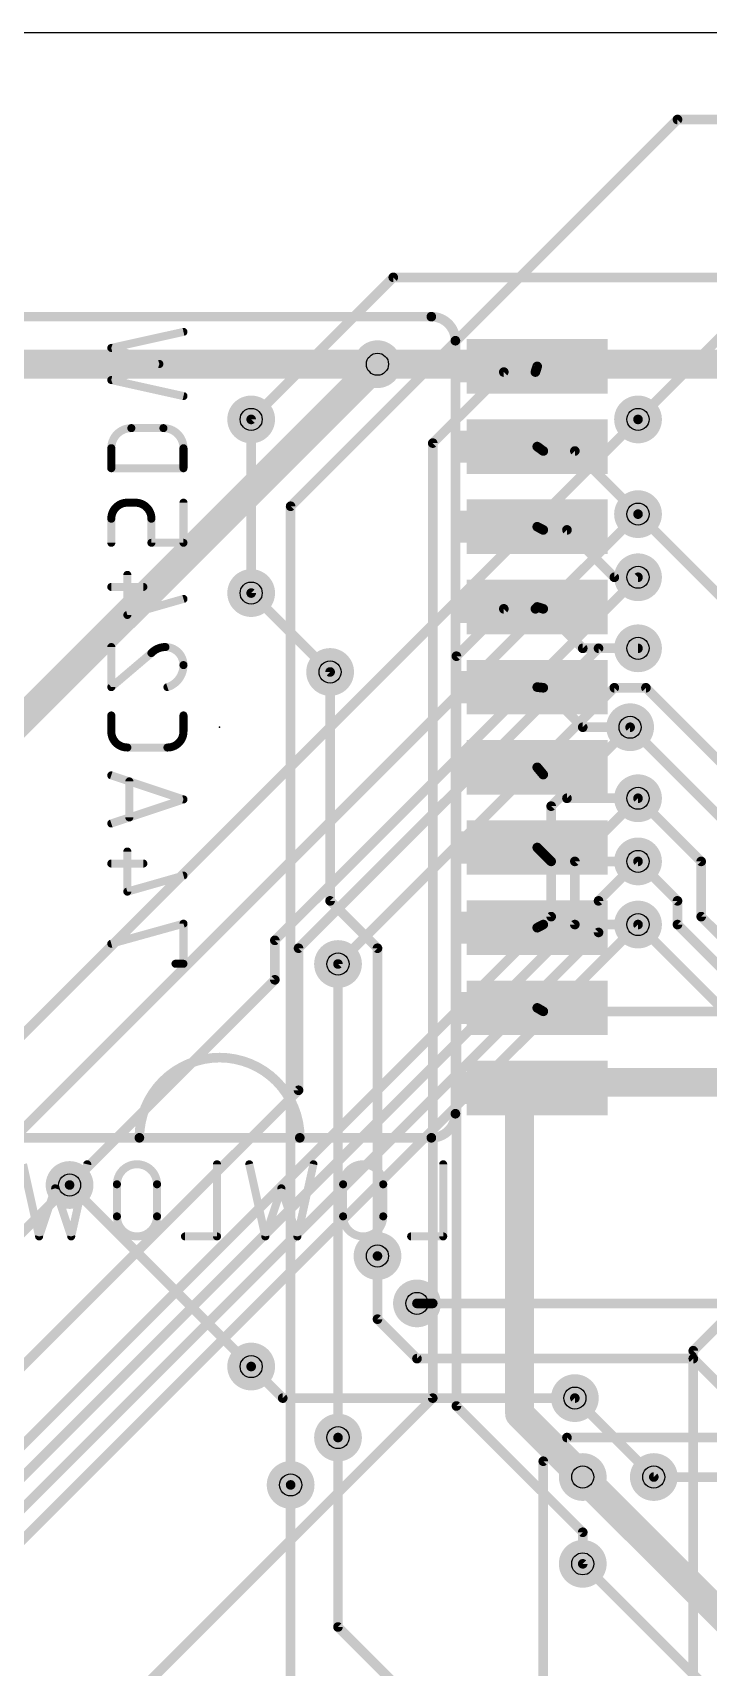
# Model space of a CAD drawing. Extents: x 0 to 200, y 0 to 49.
# Drawn here: x 56.04 to 66.74, y 22.11 to 48 of the extents above; entities that cross this region are included whole.
import ezdxf

# ---------------------------------------------------------------- set-up
doc = ezdxf.new("R2010")
doc.units = 0
for name, color, linetype in [('1', 12, 'CONTINUOUS'), ('16', 132, 'CONTINUOUS'), ('18', 110, 'CONTINUOUS'), ('20', 31, 'CONTINUOUS'), ('22', 253, 'CONTINUOUS'), ('24', 53, 'CONTINUOUS'), ('26', 253, 'CONTINUOUS'), ('28', 253, 'CONTINUOUS'), ('30', 253, 'CONTINUOUS'), ('32', 253, 'CONTINUOUS'), ('44', 253, 'CONTINUOUS'), ('52', 253, 'CONTINUOUS')]:
    doc.layers.add(name, color=color, linetype=linetype)

# ---------------------------------------------------------------- blocks, each defined once
blk = doc.blocks.new('RECT')
blk.add_solid([(-0.5, -0.5), (0.5, -0.5), (-0.5, 0.5), (0.5, 0.5)])
blk = doc.blocks.new('ROUNDV')
at = {"const_width": 0.5}
blk.add_lwpolyline([(0, -0.25, 1), (0, 0.25, 1), (0, -0.25)], format="xyb", dxfattribs=at)

msp = doc.modelspace()

# ---------------------------------------------------------------- linework, layer by layer
at = {"layer": '1'}
for points, const_width in [([(59.5, 41.875), (61.75, 44.125)], 0.1524), ([(61.75, 44.125), (82.75, 44.125)], 0.1524), ([(61.5, 42.75), (45.625, 26.875)], 0.4572), ([(80.625, 42.75), (61.5, 42.75)], 0.4572), ([(55.625, 31.875), (65.625, 41.875)], 0.1524), ([(65.625, 40.375), (42, 16.75)], 0.1524), ([(65.625, 39.375), (59.875, 33.625)], 0.1524), ([(60.75, 37.875), (59.5, 39.125)], 0.1524), ([(65, 38.25), (60.25, 33.5)], 0.1524), ([(65.625, 38.25), (65, 38.25)], 0.1524), ([(60.875, 33.25), (65.25, 37.625)], 0.1524), ([(65.25, 37.625), (65.75, 37.625)], 0.1524), ([(65.75, 37.625), (67.875, 35.5)], 0.1524), ([(65.5, 37), (64.25, 35.75)], 0.1524), ([(65.5, 37), (67, 35.5)], 0.1524), ([(64.25, 35.75), (64.25, 34)], 0.1524), ([(65.625, 35.875), (64.625, 34.875)], 0.1524), ([(65.625, 35.875), (66.625, 34.875)], 0.1524), ([(64.625, 34.875), (64.625, 33.875)], 0.1524), ([(65.625, 34.875), (65, 34.25)], 0.1524), ([(65.625, 34.875), (66.25, 34.25)], 0.1524), ([(66.625, 34.875), (66.625, 34)], 0.1524), ([(65, 34.25), (65, 33.75)], 0.1524), ([(66.25, 34.25), (66.25, 33.875)], 0.1524), ([(64.25, 34), (42.375, 12.125)], 0.1524), ([(64.625, 33.875), (46.875, 16.125)], 0.1524), ([(65.625, 33.875), (47.625, 15.875)], 0.1524), ([(65.625, 33.875), (70.875, 28.625)], 0.1524), ([(66.25, 33.875), (70.875, 29.25)], 0.1524), ([(66.625, 34), (69.5, 31.125)], 0.1524), ([(65, 33.75), (47.25, 16)], 0.1524), ([(59.875, 33.625), (59.875, 33)], 0.1524), ([(60.25, 33.5), (60.25, 31.25)], 0.1524), ([(59.875, 33), (56.625, 29.75)], 0.1524), ([(60.25, 31.25), (42.375, 13.375)], 0.1524), ([(56.625, 29.75), (42.375, 15.5)], 0.1524), ([(61.5, 27.625), (61.5, 28.625)], 0.1524), ([(62.125, 27), (61.5, 27.625)], 0.1524), ([(62.125, 27.875), (75.375, 27.875)], 0.1524), ([(59.5, 26.875), (60, 26.375)], 0.1524), ([(66.5, 27), (62.125, 27)], 0.1524), ([(67.125, 26.375), (66.5, 27)], 0.1524), ([(60, 26.375), (64.625, 26.375)], 0.1524), ([(60.875, 22.75), (60.875, 25.75)], 0.1524), ([(64.5, 25.75), (64.125, 25.375)], 0.1524), ([(67.75, 25.75), (64.5, 25.75)], 0.1524), ([(64.125, 25.375), (64.125, 20.875)], 0.1524), ([(64.75, 25.125), (67.375, 22.5)], 0.4572), ([(65.875, 25.125), (67.625, 25.125)], 0.1524), ([(60.125, 17.625), (60.125, 25)], 0.1524), ([(64.75, 23.75), (68.875, 19.625)], 0.1524), ([(67.5, 16.125), (60.875, 22.75)], 0.1524)]:
    msp.add_lwpolyline(points, dxfattribs=dict(at, const_width=const_width))
for points, const_width in [([(61.75, 44.1631, 1), (61.75, 44.0869)], 0.0762), ([(61.7769, 44.0981, 1), (61.7231, 44.1519)], 0.0762), ([(61.5, 42.8643, 1), (61.5, 42.6357)], 0.2286), ([(61.5808, 42.6692, 1), (61.4192, 42.8308)], 0.2286), ([(59.4731, 41.9019, 1), (59.5269, 41.8481)], 0.0762), ([(65.6519, 41.8481, 1), (65.5981, 41.9019)], 0.0762), ([(65.6519, 40.3481, 1), (65.5981, 40.4019)], 0.0762), ([(65.6519, 39.3481, 1), (65.5981, 39.4019)], 0.0762), ([(59.5269, 39.1519, 1), (59.4731, 39.0981)], 0.0762), ([(65, 38.2881, 1), (65, 38.2119)], 0.0762), ([(65.0269, 38.2231, 1), (64.9731, 38.2769)], 0.0762), ([(65.625, 38.2119, 1), (65.625, 38.2881)], 0.0762), ([(60.7231, 37.8481, 1), (60.7769, 37.9019)], 0.0762), ([(65.25, 37.6631, 1), (65.25, 37.5869)], 0.0762), ([(65.2769, 37.5981, 1), (65.2231, 37.6519)], 0.0762), ([(65.7769, 37.6519, 1), (65.7231, 37.5981)], 0.0762), ([(65.75, 37.5869, 1), (65.75, 37.6631)], 0.0762), ([(65.5269, 37.0269, 1), (65.4731, 36.9731)], 0.0762), ([(65.5269, 36.9731, 1), (65.4731, 37.0269)], 0.0762), ([(64.2881, 35.75, 1), (64.2119, 35.75)], 0.0762), ([(64.2231, 35.7769, 1), (64.2769, 35.7231)], 0.0762), ([(65.6519, 35.9019, 1), (65.5981, 35.8481)], 0.0762), ([(65.6519, 35.8481, 1), (65.5981, 35.9019)], 0.0762), ([(64.6631, 34.875, 1), (64.5869, 34.875)], 0.0762), ([(65.6519, 34.9019, 1), (65.5981, 34.8481)], 0.0762), ([(65.6519, 34.8481, 1), (65.5981, 34.9019)], 0.0762), ([(66.6631, 34.875, 1), (66.5869, 34.875)], 0.0762), ([(64.5981, 34.9019, 1), (64.6519, 34.8481)], 0.0762), ([(66.5981, 34.8481, 1), (66.6519, 34.9019)], 0.0762), ([(65.0381, 34.25, 1), (64.9619, 34.25)], 0.0762), ([(64.9731, 34.2769, 1), (65.0269, 34.2231)], 0.0762), ([(66.2881, 34.25, 1), (66.2119, 34.25)], 0.0762), ([(66.2231, 34.2231, 1), (66.2769, 34.2769)], 0.0762), ([(64.2119, 34, 1), (64.2881, 34)], 0.0762), ([(64.2769, 33.9731, 1), (64.2231, 34.0269)], 0.0762), ([(64.6519, 33.8481, 1), (64.5981, 33.9019)], 0.0762), ([(65.6519, 33.9019, 1), (65.5981, 33.8481)], 0.0762), ([(65.6519, 33.8481, 1), (65.5981, 33.9019)], 0.0762), ([(66.2769, 33.9019, 1), (66.2231, 33.8481)], 0.0762), ([(66.5869, 34, 1), (66.6631, 34)], 0.0762), ([(66.6519, 34.0269, 1), (66.5981, 33.9731)], 0.0762), ([(59.9131, 33.625, 1), (59.8369, 33.625)], 0.0762), ([(59.8481, 33.6519, 1), (59.9019, 33.5981)], 0.0762), ([(64.5869, 33.875, 1), (64.6631, 33.875)], 0.0762), ([(64.9619, 33.75, 1), (65.0381, 33.75)], 0.0762), ([(65.0269, 33.7231, 1), (64.9731, 33.7769)], 0.0762), ([(66.2119, 33.875, 1), (66.2881, 33.875)], 0.0762), ([(60.2881, 33.5, 1), (60.2119, 33.5)], 0.0762), ([(60.2231, 33.5269, 1), (60.2769, 33.4731)], 0.0762), ([(60.8481, 33.2769, 1), (60.9019, 33.2231)], 0.0762), ([(59.8369, 33, 1), (59.9131, 33)], 0.0762), ([(59.9019, 32.9731, 1), (59.8481, 33.0269)], 0.0762), ([(60.2769, 31.2231, 1), (60.2231, 31.2769)], 0.0762), ([(60.2119, 31.25, 1), (60.2881, 31.25)], 0.0762), ([(56.5981, 29.7769, 1), (56.6519, 29.7231)], 0.0762), ([(56.6519, 29.7231, 1), (56.5981, 29.7769)], 0.0762), ([(61.5381, 28.625, 1), (61.4619, 28.625)], 0.0762), ([(61.5269, 27.6519, 1), (61.4731, 27.5981)], 0.0762), ([(62.125, 27.9131, 1), (62.125, 27.8369)], 0.0762), ([(61.4619, 27.625, 1), (61.5381, 27.625)], 0.0762), ([(59.5269, 26.9019, 1), (59.4731, 26.8481)], 0.0762), ([(62.125, 27.0381, 1), (62.125, 26.9619)], 0.0762), ([(62.0981, 26.9731, 1), (62.1519, 27.0269)], 0.0762), ([(66.5269, 27.0269, 1), (66.4731, 26.9731)], 0.0762), ([(66.5, 26.9619, 1), (66.5, 27.0381)], 0.0762), ([(60, 26.4131, 1), (60, 26.3369)], 0.0762), ([(59.9731, 26.3481, 1), (60.0269, 26.4019)], 0.0762), ([(64.625, 26.3369, 1), (64.625, 26.4131)], 0.0762), ([(60.9131, 25.75, 1), (60.8369, 25.75)], 0.0762), ([(64.5, 25.7881, 1), (64.5, 25.7119)], 0.0762), ([(64.5269, 25.7231, 1), (64.4731, 25.7769)], 0.0762), ([(64.1631, 25.375, 1), (64.0869, 25.375)], 0.0762), ([(64.0981, 25.4019, 1), (64.1519, 25.3481)], 0.0762), ([(64.8308, 25.2058, 1), (64.6692, 25.0442)], 0.2286), ([(65.875, 25.1631, 1), (65.875, 25.0869)], 0.0762), ([(60.1631, 25, 1), (60.0869, 25)], 0.0762), ([(64.7769, 23.7769, 1), (64.7231, 23.7231)], 0.0762), ([(60.8369, 22.75, 1), (60.9131, 22.75)], 0.0762), ([(60.9019, 22.7769, 1), (60.8481, 22.7231)], 0.0762)]:
    msp.add_lwpolyline(points, format="xyb", dxfattribs=dict(at, const_width=const_width))
at = {"layer": '16'}
for points, const_width in [([(60.125, 40.5), (66.25, 46.625)], 0.1524), ([(66.25, 46.625), (127.625, 46.625)], 0.1524), ([(65.625, 41.875), (69.75, 46)], 0.1524), ([(61.5, 42.75), (54, 42.75)], 0.4572), ([(64, 42.625), (64.0292, 42.715)], 0.1524), ([(63.5, 42.625), (62.375, 41.5)], 0.1524), ([(64, 42.625), (63.5, 42.625)], 0.1524), ([(59.5, 39.125), (59.5, 41.875)], 0.1524), ([(62.375, 41.5), (62.375, 27.875)], 0.1524), ([(64.125, 41.375), (64.0292, 41.445)], 0.1524), ([(64.125, 41.375), (64.625, 41.375)], 0.1524), ([(64.625, 41.375), (65.625, 40.375)], 0.1524), ([(60.125, 25), (60.125, 40.5)], 0.1524), ([(65.625, 40.375), (71.125, 34.875)], 0.1524), ([(64.125, 40.125), (64.0292, 40.175)], 0.1524), ([(64.125, 40.125), (64.5, 40.125)], 0.1524), ([(64.5, 40.125), (65.25, 39.375)], 0.1524), ([(65.25, 39.375), (65.625, 39.375)], 0.1524), ([(63.5, 38.875), (62.75, 38.125)], 0.1524), ([(64, 38.875), (63.5, 38.875)], 0.1524), ([(64, 38.875), (64.0292, 38.905)], 0.1524), ([(64.125, 38.875), (64.0292, 38.905)], 0.1524), ([(64.125, 38.875), (64.75, 38.25)], 0.1524), ([(64.75, 38.25), (65.625, 38.25)], 0.1524), ([(62.75, 38.125), (62.75, 26.25)], 0.1524), ([(60.75, 34.25), (60.75, 37.875)], 0.1524), ([(64.125, 37.625), (64.0292, 37.635)], 0.1524), ([(64.125, 37.625), (64.75, 37)], 0.1524), ([(64.75, 37), (65.5, 37)], 0.1524), ([(64.125, 36.25), (64.0292, 36.365)], 0.1524), ([(64.125, 36.25), (64.5, 35.875)], 0.1524), ([(64.5, 35.875), (65.625, 35.875)], 0.1524), ([(64.125, 35), (64.0292, 35.095)], 0.1524), ([(64.125, 35), (64.25, 34.875)], 0.1524), ([(64.25, 34.875), (65.625, 34.875)], 0.1524), ([(61.5, 33.5), (60.75, 34.25)], 0.1524), ([(66.5, 27.125), (73.625, 34.25)], 0.1524), ([(64.125, 33.875), (64.0292, 33.825)], 0.1524), ([(64.125, 33.875), (65.625, 33.875)], 0.1524), ([(61.5, 28.625), (61.5, 33.5)], 0.1524), ([(60.875, 25.75), (60.875, 33.25)], 0.1524), ([(64.125, 32.5), (64.0292, 32.555)], 0.1524), ([(70, 32.5), (64.125, 32.5)], 0.1524), ([(64.25, 31.375), (64.0292, 31.285)], 0.4572), ([(70, 31.375), (64.25, 31.375)], 0.4572), ([(64, 31.25), (63.75, 31)], 0.4572), ([(64, 31.25), (64.0292, 31.285)], 0.4572), ([(63.75, 31), (63.75, 26.125)], 0.4572), ([(56.625, 29.75), (59.5, 26.875)], 0.1524), ([(62.375, 27.875), (62.125, 27.875)], 0.1524), ([(62.375, 27.875), (62.375, 26.375)], 0.1524), ([(66.5, 17.875), (66.5, 27.125)], 0.1524), ([(62.375, 26.375), (53.125, 17.125)], 0.1524), ([(64.625, 26.375), (65.875, 25.125)], 0.1524), ([(62.75, 26.25), (64.75, 24.25)], 0.1524), ([(63.75, 26.125), (64.75, 25.125)], 0.4572), ([(64.75, 24.25), (64.75, 23.75)], 0.1524)]:
    msp.add_lwpolyline(points, dxfattribs=dict(at, const_width=const_width))
for points, const_width in [([(66.25, 46.6631, 1), (66.25, 46.5869)], 0.0762), ([(66.2769, 46.5981, 1), (66.2231, 46.6519)], 0.0762), ([(61.5, 42.6357, 1), (61.5, 42.8643)], 0.2286), ([(64.0654, 42.7032, 1), (63.993, 42.7268)], 0.0762), ([(63.5, 42.6631, 1), (63.5, 42.5869)], 0.0762), ([(63.5269, 42.5981, 1), (63.4731, 42.6519)], 0.0762), ([(63.9638, 42.6368, 1), (64.0362, 42.6132)], 0.0762), ([(64, 42.5869, 1), (64, 42.6631)], 0.0762), ([(59.5381, 41.875, 1), (59.4619, 41.875)], 0.0762), ([(65.5981, 41.9019, 1), (65.6519, 41.8481)], 0.0762), ([(62.4131, 41.5, 1), (62.3369, 41.5)], 0.0762), ([(62.3481, 41.5269, 1), (62.4019, 41.4731)], 0.0762), ([(64.0517, 41.4758, 1), (64.0067, 41.4142)], 0.0762), ([(64.125, 41.4131, 1), (64.125, 41.3369)], 0.0762), ([(64.1025, 41.3442, 1), (64.1475, 41.4058)], 0.0762), ([(64.6519, 41.4019, 1), (64.5981, 41.3481)], 0.0762), ([(64.625, 41.3369, 1), (64.625, 41.4131)], 0.0762), ([(60.1631, 40.5, 1), (60.0869, 40.5)], 0.0762), ([(60.0981, 40.5269, 1), (60.1519, 40.4731)], 0.0762), ([(65.6519, 40.4019, 1), (65.5981, 40.3481)], 0.0762), ([(65.5981, 40.3481, 1), (65.6519, 40.4019)], 0.0762), ([(64.0468, 40.2088, 1), (64.0116, 40.1412)], 0.0762), ([(64.125, 40.1631, 1), (64.125, 40.0869)], 0.0762), ([(64.1074, 40.0912, 1), (64.1426, 40.1588)], 0.0762), ([(64.5269, 40.1519, 1), (64.4731, 40.0981)], 0.0762), ([(64.5, 40.0869, 1), (64.5, 40.1631)], 0.0762), ([(65.25, 39.4131, 1), (65.25, 39.3369)], 0.0762), ([(65.2231, 39.3481, 1), (65.2769, 39.4019)], 0.0762), ([(65.625, 39.3369, 1), (65.625, 39.4131)], 0.0762), ([(59.4619, 39.125, 1), (59.5381, 39.125)], 0.0762), ([(63.5, 38.9131, 1), (63.5, 38.8369)], 0.0762), ([(63.5269, 38.8481, 1), (63.4731, 38.9019)], 0.0762), ([(63.9727, 38.9016, 1), (64.0273, 38.8484)], 0.0762), ([(64.0406, 38.9414, 1), (64.0178, 38.8686)], 0.0762), ([(64, 38.8369, 1), (64, 38.9131)], 0.0762), ([(64.0565, 38.8784, 1), (64.0019, 38.9316)], 0.0762), ([(64.1519, 38.9019, 1), (64.0981, 38.8481)], 0.0762), ([(64.1136, 38.8386, 1), (64.1364, 38.9114)], 0.0762), ([(64.75, 38.2881, 1), (64.75, 38.2119)], 0.0762), ([(65.625, 38.2119, 1), (65.625, 38.2881)], 0.0762), ([(62.7881, 38.125, 1), (62.7119, 38.125)], 0.0762), ([(62.7231, 38.1519, 1), (62.7769, 38.0981)], 0.0762), ([(64.7231, 38.2231, 1), (64.7769, 38.2769)], 0.0762), ([(60.7881, 37.875, 1), (60.7119, 37.875)], 0.0762), ([(64.0332, 37.6729, 1), (64.0252, 37.5971)], 0.0762), ([(64.1519, 37.6519, 1), (64.0981, 37.5981)], 0.0762), ([(64.121, 37.5871, 1), (64.129, 37.6629)], 0.0762), ([(64.75, 37.0381, 1), (64.75, 36.9619)], 0.0762), ([(64.7231, 36.9731, 1), (64.7769, 37.0269)], 0.0762), ([(65.5, 36.9619, 1), (65.5, 37.0381)], 0.0762), ([(64.0585, 36.3894, 1), (63.9999, 36.3406)], 0.0762), ([(64.1519, 36.2769, 1), (64.0981, 36.2231)], 0.0762), ([(64.0957, 36.2256, 1), (64.1543, 36.2744)], 0.0762), ([(64.5, 35.9131, 1), (64.5, 35.8369)], 0.0762), ([(64.4731, 35.8481, 1), (64.5269, 35.9019)], 0.0762), ([(65.625, 35.8369, 1), (65.625, 35.9131)], 0.0762), ([(64.056, 35.1221, 1), (64.0024, 35.0679)], 0.0762), ([(64.1519, 35.0269, 1), (64.0981, 34.9731)], 0.0762), ([(64.0982, 34.9729, 1), (64.1518, 35.0271)], 0.0762), ([(64.25, 34.9131, 1), (64.25, 34.8369)], 0.0762), ([(65.625, 34.8369, 1), (65.625, 34.9131)], 0.0762), ([(64.2231, 34.8481, 1), (64.2769, 34.9019)], 0.0762), ([(60.7119, 34.25, 1), (60.7881, 34.25)], 0.0762), ([(60.7769, 34.2769, 1), (60.7231, 34.2231)], 0.0762), ([(64.125, 33.9131, 1), (64.125, 33.8369)], 0.0762), ([(64.1426, 33.8412, 1), (64.1074, 33.9088)], 0.0762), ([(65.625, 33.8369, 1), (65.625, 33.9131)], 0.0762), ([(64.0116, 33.8588, 1), (64.0468, 33.7912)], 0.0762), ([(61.5381, 33.5, 1), (61.4619, 33.5)], 0.0762), ([(61.4731, 33.4731, 1), (61.5269, 33.5269)], 0.0762), ([(60.9131, 33.25, 1), (60.8369, 33.25)], 0.0762), ([(64.0482, 32.588, 1), (64.0102, 32.522)], 0.0762), ([(64.125, 32.5381, 1), (64.125, 32.4619)], 0.0762), ([(64.106, 32.467, 1), (64.144, 32.533)], 0.0762), ([(64.25, 31.4893, 1), (64.25, 31.2607)], 0.2286), ([(64.2931, 31.2692, 1), (64.2069, 31.4808)], 0.2286), ([(63.9122, 31.3232, 1), (64.0878, 31.1768)], 0.2286), ([(63.9861, 31.3908, 1), (64.0723, 31.1792)], 0.2286), ([(64.0808, 31.1692, 1), (63.9192, 31.3308)], 0.2286), ([(64.117, 31.2118, 1), (63.9414, 31.3582)], 0.2286), ([(63.8643, 31, 1), (63.6357, 31)], 0.2286), ([(63.6692, 31.0808, 1), (63.8308, 30.9192)], 0.2286), ([(56.6519, 29.7769, 1), (56.5981, 29.7231)], 0.0762), ([(61.4619, 28.625, 1), (61.5381, 28.625)], 0.0762), ([(62.125, 27.9131, 1), (62.125, 27.8369)], 0.0762), ([(62.4131, 27.875, 1), (62.3369, 27.875)], 0.0762), ([(62.3369, 27.875, 1), (62.4131, 27.875)], 0.0762), ([(62.375, 27.8369, 1), (62.375, 27.9131)], 0.0762), ([(66.5381, 27.125, 1), (66.4619, 27.125)], 0.0762), ([(66.4731, 27.1519, 1), (66.5269, 27.0981)], 0.0762), ([(59.4731, 26.8481, 1), (59.5269, 26.9019)], 0.0762), ([(62.3369, 26.375, 1), (62.4131, 26.375)], 0.0762), ([(62.4019, 26.3481, 1), (62.3481, 26.4019)], 0.0762), ([(64.6519, 26.4019, 1), (64.5981, 26.3481)], 0.0762), ([(62.7119, 26.25, 1), (62.7881, 26.25)], 0.0762), ([(62.7769, 26.2769, 1), (62.7231, 26.2231)], 0.0762), ([(63.8308, 26.2058, 1), (63.6692, 26.0442)], 0.2286), ([(63.6357, 26.125, 1), (63.8643, 26.125)], 0.2286), ([(60.8369, 25.75, 1), (60.9131, 25.75)], 0.0762), ([(64.6692, 25.0442, 1), (64.8308, 25.2058)], 0.2286), ([(65.8481, 25.0981, 1), (65.9019, 25.1519)], 0.0762), ([(60.0869, 25, 1), (60.1631, 25)], 0.0762), ([(64.7881, 24.25, 1), (64.7119, 24.25)], 0.0762), ([(64.7231, 24.2231, 1), (64.7769, 24.2769)], 0.0762), ([(64.7119, 23.75, 1), (64.7881, 23.75)], 0.0762)]:
    msp.add_lwpolyline(points, format="xyb", dxfattribs=dict(at, const_width=const_width))
at = {"layer": '20'}
msp.add_line((200, 48), (0, 48), dxfattribs=at)
at = {"layer": '22', "const_width": 0.1524}
for points in [[(55.6472, 43.5024), (62.3528, 43.5024)], [(57.73, 30.4976), (55.6472, 30.4976)], [(60.27, 30.4976), (57.73, 30.4976)], [(62.3528, 30.4976), (60.27, 30.4976)]]:
    msp.add_lwpolyline(points, dxfattribs=at)
at = {"layer": '22'}
for points, const_width in [([(62.7338, 43.1214, 0.4142), (62.3528, 43.5024)], 0.1524), ([(62.3528, 43.5405, 1), (62.3528, 43.4643)], 0.0762), ([(62.3528, 43.4643, 1), (62.3528, 43.5405)], 0.0762), ([(62.6957, 43.1214, 1), (62.7719, 43.1214)], 0.0762), ([(60.27, 30.4976, 1), (57.73, 30.4976)], 0.1524), ([(62.3528, 30.4976, 0.4142), (62.7338, 30.8786)], 0.1524), ([(62.7719, 30.8786, 1), (62.6957, 30.8786)], 0.0762), ([(57.73, 30.5357, 1), (57.73, 30.4595)], 0.0762), ([(57.73, 30.4595, 1), (57.73, 30.5357)], 0.0762), ([(60.27, 30.5357, 1), (60.27, 30.4595)], 0.0762), ([(60.27, 30.4595, 1), (60.27, 30.5357)], 0.0762), ([(62.3528, 30.5357, 1), (62.3528, 30.4595)], 0.0762), ([(62.3528, 30.4595, 1), (62.3528, 30.5357)], 0.0762), ([(57.6919, 30.4976, 1), (57.7681, 30.4976)], 0.0762), ([(60.2319, 30.4976, 1), (60.3081, 30.4976)], 0.0762)]:
    msp.add_lwpolyline(points, format="xyb", dxfattribs=dict(at, const_width=const_width))
at = {"layer": '24'}
msp.add_point((59, 37), dxfattribs=at)
at = {"layer": '26', "const_width": 0.127}
for points in [[(56.1425, 28.9355), (55.8885, 30.0785)], [(56.9045, 30.0785), (56.6505, 28.9355)], [(58.9594, 30.0785), (58.9594, 28.9355)], [(59.7239, 28.9355), (59.4699, 30.0785)], [(60.4859, 30.0785), (60.2319, 28.9355)], [(62.5408, 30.0785), (62.5408, 28.9355)], [(57.3744, 29.761), (57.3744, 29.253)], [(58.0094, 29.253), (58.0094, 29.761)], [(60.9558, 29.761), (60.9558, 29.253)], [(61.5908, 29.253), (61.5908, 29.761)], [(56.3965, 29.6975), (56.1425, 28.9355)], [(56.6505, 28.9355), (56.3965, 29.6975)], [(59.9779, 29.6975), (59.7239, 28.9355)], [(60.2319, 28.9355), (59.9779, 29.6975)], [(58.9594, 28.9355), (58.4514, 28.9355)], [(62.5408, 28.9355), (62.0328, 28.9355)]]:
    msp.add_lwpolyline(points, dxfattribs=at)
at = {"layer": '26'}
for points, const_width in [([(56.9355, 30.0716, 1), (56.8735, 30.0854)], 0.0635), ([(58.0094, 29.761, 1), (57.3744, 29.761)], 0.127), ([(58.9911, 30.0785, 1), (58.9276, 30.0785)], 0.0635), ([(59.5009, 30.0854, 1), (59.4389, 30.0716)], 0.0635), ([(60.5169, 30.0716, 1), (60.4549, 30.0854)], 0.0635), ([(61.5908, 29.761, 1), (60.9558, 29.761)], 0.127), ([(62.5725, 30.0785, 1), (62.509, 30.0785)], 0.0635), ([(57.4062, 29.761, 1), (57.3426, 29.761)], 0.0635), ([(57.3426, 29.761, 1), (57.4062, 29.761)], 0.0635), ([(58.0412, 29.761, 1), (57.9776, 29.761)], 0.0635), ([(57.9776, 29.761, 1), (58.0412, 29.761)], 0.0635), ([(60.9875, 29.761, 1), (60.924, 29.761)], 0.0635), ([(60.924, 29.761, 1), (60.9875, 29.761)], 0.0635), ([(61.6225, 29.761, 1), (61.559, 29.761)], 0.0635), ([(61.559, 29.761, 1), (61.6225, 29.761)], 0.0635), ([(56.4266, 29.7075, 1), (56.3664, 29.6875)], 0.0635), ([(56.4266, 29.6875, 1), (56.3664, 29.7075)], 0.0635), ([(60.008, 29.7075, 1), (59.9478, 29.6875)], 0.0635), ([(60.008, 29.6875, 1), (59.9478, 29.7075)], 0.0635), ([(57.4062, 29.253, 1), (57.3426, 29.253)], 0.0635), ([(57.3426, 29.253, 1), (57.4062, 29.253)], 0.0635), ([(57.3744, 29.253, 1), (58.0094, 29.253)], 0.127), ([(58.0412, 29.253, 1), (57.9776, 29.253)], 0.0635), ([(57.9776, 29.253, 1), (58.0412, 29.253)], 0.0635), ([(60.9875, 29.253, 1), (60.924, 29.253)], 0.0635), ([(60.924, 29.253, 1), (60.9875, 29.253)], 0.0635), ([(60.9558, 29.253, 1), (61.5908, 29.253)], 0.127), ([(61.6225, 29.253, 1), (61.559, 29.253)], 0.0635), ([(61.559, 29.253, 1), (61.6225, 29.253)], 0.0635), ([(58.4514, 28.9672, 1), (58.4514, 28.9038)], 0.0635), ([(58.9594, 28.9038, 1), (58.9594, 28.9672)], 0.0635), ([(62.0328, 28.9672, 1), (62.0328, 28.9038)], 0.0635), ([(62.5408, 28.9038, 1), (62.5408, 28.9672)], 0.0635), ([(56.1124, 28.9455, 1), (56.1726, 28.9255)], 0.0635), ([(56.1115, 28.9286, 1), (56.1735, 28.9424)], 0.0635), ([(56.6195, 28.9424, 1), (56.6815, 28.9286)], 0.0635), ([(56.6204, 28.9255, 1), (56.6806, 28.9455)], 0.0635), ([(58.9276, 28.9355, 1), (58.9911, 28.9355)], 0.0635), ([(59.6938, 28.9455, 1), (59.754, 28.9255)], 0.0635), ([(59.6929, 28.9286, 1), (59.7549, 28.9424)], 0.0635), ([(60.2009, 28.9424, 1), (60.2629, 28.9286)], 0.0635), ([(60.2018, 28.9255, 1), (60.262, 28.9455)], 0.0635), ([(62.509, 28.9355, 1), (62.5725, 28.9355)], 0.0635)]:
    msp.add_lwpolyline(points, format="xyb", dxfattribs=dict(at, const_width=const_width))
at = {"layer": '28', "const_width": 0.127}
for points in [[(57.2855, 43.0071), (58.4285, 43.2611)], [(58.0475, 42.7531), (57.2855, 43.0071)], [(57.2855, 42.4991), (58.0475, 42.7531)], [(58.4285, 42.2451), (57.2855, 42.4991)], [(58.111, 41.7371), (57.603, 41.7371)], [(57.2855, 41.4196), (57.2855, 41.1021)], [(58.4285, 41.1021), (58.4285, 41.4196)], [(57.2855, 41.1021), (58.4285, 41.1021)], [(57.5395, 40.556), (57.6665, 40.556)], [(58.4285, 39.921), (58.4285, 40.556)], [(57.2855, 39.921), (57.2855, 40.302)], [(57.9205, 40.302), (57.9205, 39.921)], [(57.9205, 39.921), (58.4285, 39.921)], [(57.5395, 38.778), (57.5395, 39.413)], [(57.7935, 39.2225), (57.2855, 39.2225)], [(58.4285, 39.032), (57.5395, 38.778)], [(57.2855, 37.635), (57.2855, 38.27)], [(57.9205, 38.1747), (57.2855, 37.635)], [(57.2855, 37.1868), (57.2855, 36.9328)], [(58.4285, 36.9328), (58.4285, 37.1868)], [(57.5395, 36.6788), (58.1745, 36.6788)], [(58.4285, 35.857), (57.2855, 36.238)], [(57.5713, 36.1427), (57.5713, 35.5712)], [(57.2855, 35.476), (58.4285, 35.857)], [(57.5395, 34.3965), (57.5395, 35.0315)], [(57.7935, 34.841), (57.2855, 34.841)], [(58.4285, 34.6505), (57.5395, 34.3965)], [(58.4285, 33.8885), (57.2855, 33.571)], [(58.4285, 33.2535), (58.4285, 33.8885)], [(58.3015, 33.2535), (58.4285, 33.2535)]]:
    msp.add_lwpolyline(points, dxfattribs=at)
at = {"layer": '28'}
for points, const_width in [([(58.4354, 43.2301, 1), (58.4216, 43.2921)], 0.0635), ([(57.2955, 43.0372, 1), (57.2755, 42.977)], 0.0635), ([(57.2786, 43.0381, 1), (57.2924, 42.9761)], 0.0635), ([(58.0575, 42.723, 1), (58.0375, 42.7832)], 0.0635), ([(58.0375, 42.723, 1), (58.0575, 42.7832)], 0.0635), ([(57.2924, 42.5301, 1), (57.2786, 42.4681)], 0.0635), ([(57.2755, 42.5292, 1), (57.2955, 42.469)], 0.0635), ([(58.4216, 42.2141, 1), (58.4354, 42.2761)], 0.0635), ([(57.603, 41.7371, 0.4142), (57.2855, 41.4196)], 0.127), ([(57.603, 41.7688, 1), (57.603, 41.7053)], 0.0635), ([(57.603, 41.7053, 1), (57.603, 41.7688)], 0.0635), ([(58.4285, 41.4196, 0.4142), (58.111, 41.7371)], 0.127), ([(58.111, 41.7688, 1), (58.111, 41.7053)], 0.0635), ([(58.111, 41.7053, 1), (58.111, 41.7688)], 0.0635), ([(57.3173, 41.4196, 1), (57.2538, 41.4196)], 0.0635), ([(57.2538, 41.4196, 1), (57.3173, 41.4196)], 0.0635), ([(58.4603, 41.4196, 1), (58.3967, 41.4196)], 0.0635), ([(58.3967, 41.4196, 1), (58.4603, 41.4196)], 0.0635), ([(57.2855, 41.1338, 1), (57.2855, 41.0703)], 0.0635), ([(58.4285, 41.0703, 1), (58.4285, 41.1338)], 0.0635), ([(57.2538, 41.1021, 1), (57.3173, 41.1021)], 0.0635), ([(58.3967, 41.1021, 1), (58.4603, 41.1021)], 0.0635), ([(57.5395, 40.556, 0.4142), (57.2855, 40.302)], 0.127), ([(57.5395, 40.5877, 1), (57.5395, 40.5242)], 0.0635), ([(57.5395, 40.5242, 1), (57.5395, 40.5877)], 0.0635), ([(57.9205, 40.302, 0.4142), (57.6665, 40.556)], 0.127), ([(57.6665, 40.5877, 1), (57.6665, 40.5242)], 0.0635), ([(57.6665, 40.5242, 1), (57.6665, 40.5877)], 0.0635), ([(58.4603, 40.556, 1), (58.3967, 40.556)], 0.0635), ([(57.3173, 40.302, 1), (57.2538, 40.302)], 0.0635), ([(57.2538, 40.302, 1), (57.3173, 40.302)], 0.0635), ([(57.9523, 40.302, 1), (57.8888, 40.302)], 0.0635), ([(57.8888, 40.302, 1), (57.9523, 40.302)], 0.0635), ([(57.2538, 39.921, 1), (57.3173, 39.921)], 0.0635), ([(57.9205, 39.9527, 1), (57.9205, 39.8892)], 0.0635), ([(57.8888, 39.921, 1), (57.9523, 39.921)], 0.0635), ([(58.3967, 39.921, 1), (58.4603, 39.921)], 0.0635), ([(58.4285, 39.8892, 1), (58.4285, 39.9527)], 0.0635), ([(57.5713, 39.413, 1), (57.5078, 39.413)], 0.0635), ([(57.2855, 39.2542, 1), (57.2855, 39.1907)], 0.0635), ([(57.7935, 39.1907, 1), (57.7935, 39.2542)], 0.0635), ([(58.4372, 39.0015, 1), (58.4198, 39.0625)], 0.0635), ([(57.5308, 38.8085, 1), (57.5482, 38.7475)], 0.0635), ([(57.5078, 38.778, 1), (57.5713, 38.778)], 0.0635), ([(57.3173, 38.27, 1), (57.2538, 38.27)], 0.0635), ([(58.1427, 38.27, 0.2053), (57.9205, 38.1747)], 0.127), ([(58.4285, 37.9842, 0.4142), (58.1427, 38.27)], 0.127), ([(58.1427, 38.3017, 1), (58.1427, 38.2382)], 0.0635), ([(58.1427, 38.2382, 1), (58.1428, 38.3017)], 0.0635), ([(57.8975, 38.1966, 1), (57.9435, 38.1529)], 0.0635), ([(57.9411, 38.1506, 1), (57.8999, 38.1989)], 0.0635), ([(58.1745, 37.635, 0.3252), (58.4285, 37.9842)], 0.127), ([(58.4603, 37.9842, 1), (58.3967, 37.9842)], 0.0635), ([(58.3967, 37.9842, 1), (58.4603, 37.9842)], 0.0635), ([(57.2649, 37.6592, 1), (57.3061, 37.6108)], 0.0635), ([(57.2538, 37.635, 1), (57.3173, 37.635)], 0.0635), ([(58.1647, 37.6652, 1), (58.1843, 37.6048)], 0.0635), ([(57.3173, 37.1868, 1), (57.2538, 37.1868)], 0.0635), ([(58.4603, 37.1868, 1), (58.3967, 37.1868)], 0.0635), ([(57.2855, 36.9328, 0.4142), (57.5395, 36.6788)], 0.127), ([(57.3173, 36.9328, 1), (57.2538, 36.9328)], 0.0635), ([(57.2538, 36.9328, 1), (57.3173, 36.9328)], 0.0635), ([(58.1745, 36.6788, 0.4142), (58.4285, 36.9328)], 0.127), ([(58.4603, 36.9328, 1), (58.3967, 36.9328)], 0.0635), ([(58.3967, 36.9328, 1), (58.4603, 36.9328)], 0.0635), ([(57.5395, 36.7105, 1), (57.5395, 36.647)], 0.0635), ([(57.5395, 36.647, 1), (57.5395, 36.7105)], 0.0635), ([(58.1745, 36.7105, 1), (58.1745, 36.647)], 0.0635), ([(58.1745, 36.647, 1), (58.1745, 36.7105)], 0.0635), ([(57.2955, 36.2681, 1), (57.2755, 36.2079)], 0.0635), ([(57.603, 36.1427, 1), (57.5395, 36.1427)], 0.0635), ([(58.4385, 35.8269, 1), (58.4185, 35.8871)], 0.0635), ([(58.4185, 35.8269, 1), (58.4385, 35.8871)], 0.0635), ([(57.2755, 35.5061, 1), (57.2955, 35.4459)], 0.0635), ([(57.5395, 35.5712, 1), (57.603, 35.5712)], 0.0635), ([(57.5713, 35.0315, 1), (57.5078, 35.0315)], 0.0635), ([(57.2855, 34.8728, 1), (57.2855, 34.8092)], 0.0635), ([(57.7935, 34.8092, 1), (57.7935, 34.8728)], 0.0635), ([(58.4372, 34.62, 1), (58.4198, 34.681)], 0.0635), ([(57.5308, 34.427, 1), (57.5482, 34.366)], 0.0635), ([(57.5078, 34.3965, 1), (57.5713, 34.3965)], 0.0635), ([(58.4603, 33.8885, 1), (58.3967, 33.8885)], 0.0635), ([(58.437, 33.8579, 1), (58.42, 33.9191)], 0.0635), ([(57.277, 33.6016, 1), (57.294, 33.5404)], 0.0635), ([(58.3015, 33.2853, 1), (58.3015, 33.2218)], 0.0635), ([(58.3967, 33.2535, 1), (58.4603, 33.2535)], 0.0635), ([(58.4285, 33.2218, 1), (58.4285, 33.2853)], 0.0635)]:
    msp.add_lwpolyline(points, format="xyb", dxfattribs=dict(at, const_width=const_width))
at = {"layer": '44'}
for centre in [(61.5, 42.75), (59.5, 41.875), (65.625, 41.875), (65.625, 40.375), (65.625, 39.375), (59.5, 39.125), (65.625, 38.25), (60.75, 37.875), (65.5, 37), (65.625, 35.875), (65.625, 34.875), (65.625, 33.875), (60.875, 33.25), (56.625, 29.75), (61.5, 28.625), (62.125, 27.875), (59.5, 26.875), (64.625, 26.375), (60.875, 25.75), (60.125, 25), (64.75, 25.125), (65.875, 25.125), (64.75, 23.75)]:
    msp.add_circle(centre, 0.175, dxfattribs=at)
at = {"layer": '52', "const_width": 0.1524}
msp.add_lwpolyline([(62.7338, 43.1214), (62.7338, 30.8786)], dxfattribs=at)
at = {"layer": '52', "const_width": 0.0762}
for points in [[(62.7719, 43.1214, 1), (62.6957, 43.1214)], [(62.6957, 30.8786, 1), (62.7719, 30.8786)]]:
    msp.add_lwpolyline(points, format="xyb", dxfattribs=at)

# ---------------------------------------------------------------- block references
at = {"layer": '16', "xscale": 0.6604, "yscale": 2.032, "rotation": 90}
for p in [(64.0292, 42.715), (64.0292, 41.445), (64.0292, 40.175), (64.0292, 38.905), (64.0292, 37.635), (64.0292, 36.365), (64.0292, 35.095), (64.0292, 33.825), (64.0292, 32.555), (64.0292, 31.285)]:
    msp.add_blockref('RECT', p, dxfattribs=at)
at = {"layer": '18', "xscale": 0.7564, "yscale": 0.7564}
for p in [(61.5, 42.75), (61.5, 42.75), (59.5, 41.875), (59.5, 41.875), (65.625, 41.875), (65.625, 41.875), (65.625, 40.375), (65.625, 40.375), (65.625, 39.375), (65.625, 39.375), (59.5, 39.125), (59.5, 39.125), (65.625, 38.25), (65.625, 38.25), (60.75, 37.875), (60.75, 37.875), (65.5, 37), (65.5, 37), (65.625, 35.875), (65.625, 35.875), (65.625, 34.875), (65.625, 34.875), (65.625, 33.875), (65.625, 33.875), (60.875, 33.25), (60.875, 33.25), (56.625, 29.75), (56.625, 29.75), (61.5, 28.625), (61.5, 28.625), (62.125, 27.875), (62.125, 27.875), (59.5, 26.875), (59.5, 26.875), (64.625, 26.375), (64.625, 26.375), (60.875, 25.75), (60.875, 25.75), (60.125, 25), (60.125, 25), (64.75, 25.125), (64.75, 25.125), (65.875, 25.125), (65.875, 25.125), (64.75, 23.75), (64.75, 23.75)]:
    msp.add_blockref('ROUNDV', p, dxfattribs=at)
at = {"layer": '30', "xscale": 0.8636, "yscale": 2.2352, "rotation": 90}
for p in [(64.0292, 42.715), (64.0292, 41.445), (64.0292, 40.175), (64.0292, 38.905), (64.0292, 37.635), (64.0292, 36.365), (64.0292, 35.095), (64.0292, 33.825), (64.0292, 32.555), (64.0292, 31.285)]:
    msp.add_blockref('RECT', p, dxfattribs=at)
at = {"layer": '32', "xscale": 0.6604, "yscale": 2.032, "rotation": 90}
for p in [(64.0292, 42.715), (64.0292, 41.445), (64.0292, 40.175), (64.0292, 38.905), (64.0292, 37.635), (64.0292, 36.365), (64.0292, 35.095), (64.0292, 33.825), (64.0292, 32.555), (64.0292, 31.285)]:
    msp.add_blockref('RECT', p, dxfattribs=at)
at = {"layer": '52', "xscale": 0.508, "rotation": 90}
for p, yscale in [((62.7973, 42.715), 0.127), ((63.5974, 42.715), 1.4732), ((62.7973, 41.445), 0.127), ((63.5974, 41.445), 1.4732), ((62.7973, 40.175), 0.127), ((63.5974, 40.175), 1.4732), ((62.7973, 38.905), 0.127), ((63.5974, 38.905), 1.4732), ((62.7973, 37.635), 0.127), ((63.5974, 37.635), 1.4732), ((62.7973, 36.365), 0.127), ((63.5974, 36.365), 1.4732), ((62.7973, 35.095), 0.127), ((63.5974, 35.095), 1.4732), ((62.7973, 33.825), 0.127), ((63.5974, 33.825), 1.4732), ((62.7973, 32.555), 0.127), ((63.5974, 32.555), 1.4732), ((62.7973, 31.285), 0.127), ((63.5974, 31.285), 1.4732)]:
    msp.add_blockref('RECT', p, dxfattribs=dict(at, yscale=yscale))

doc.saveas('drawing.dxf')
